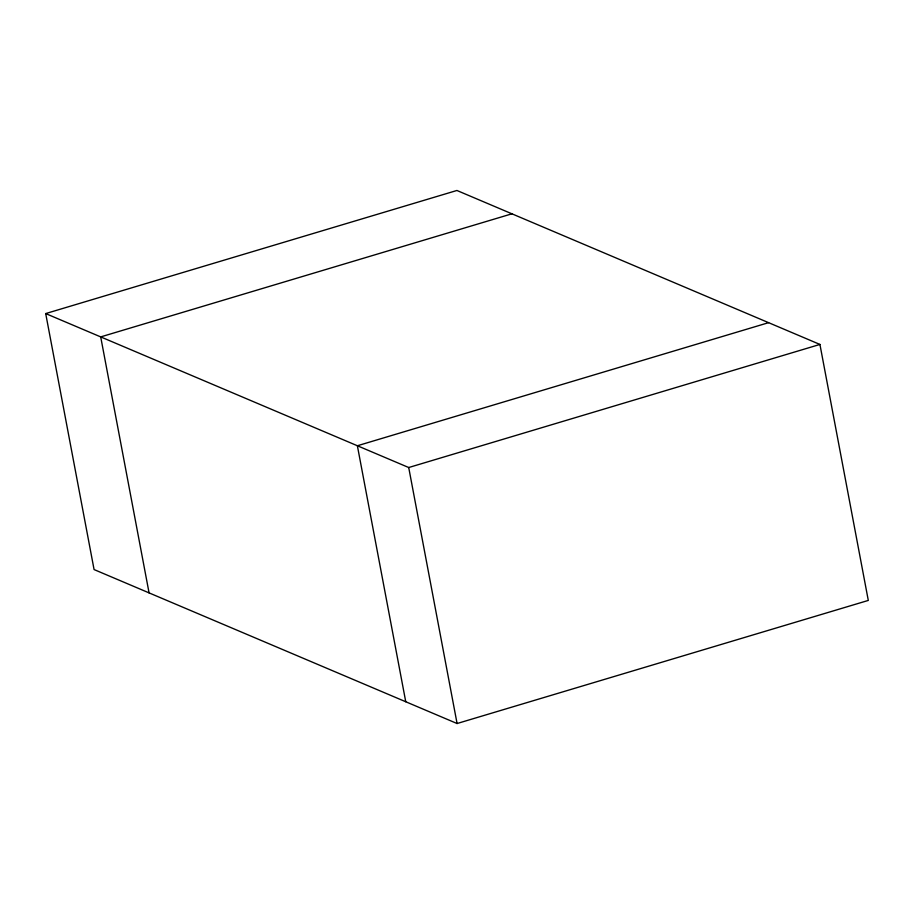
<?xml version="1.0" encoding="UTF-8"?>
<svg xmlns="http://www.w3.org/2000/svg" width="914" height="914" viewBox="0 0 914 914"><rect width="100%" height="100%" fill="white"/><g stroke="black" fill="none" stroke-linecap="round" stroke-linejoin="round"><path stroke-width="1.37" d="M45.7 313.571L456.92 190.478L819.927 344.441L868.3 600.429L457.08 723.522L94.073 569.559L45.7 313.571L408.718 467.522L819.927 344.441M511.92 213.807L100.7 336.9L149.073 592.889M768.594 322.665L357.374 445.758L405.747 701.746M408.718 467.522L457.08 723.522"/></g></svg>
